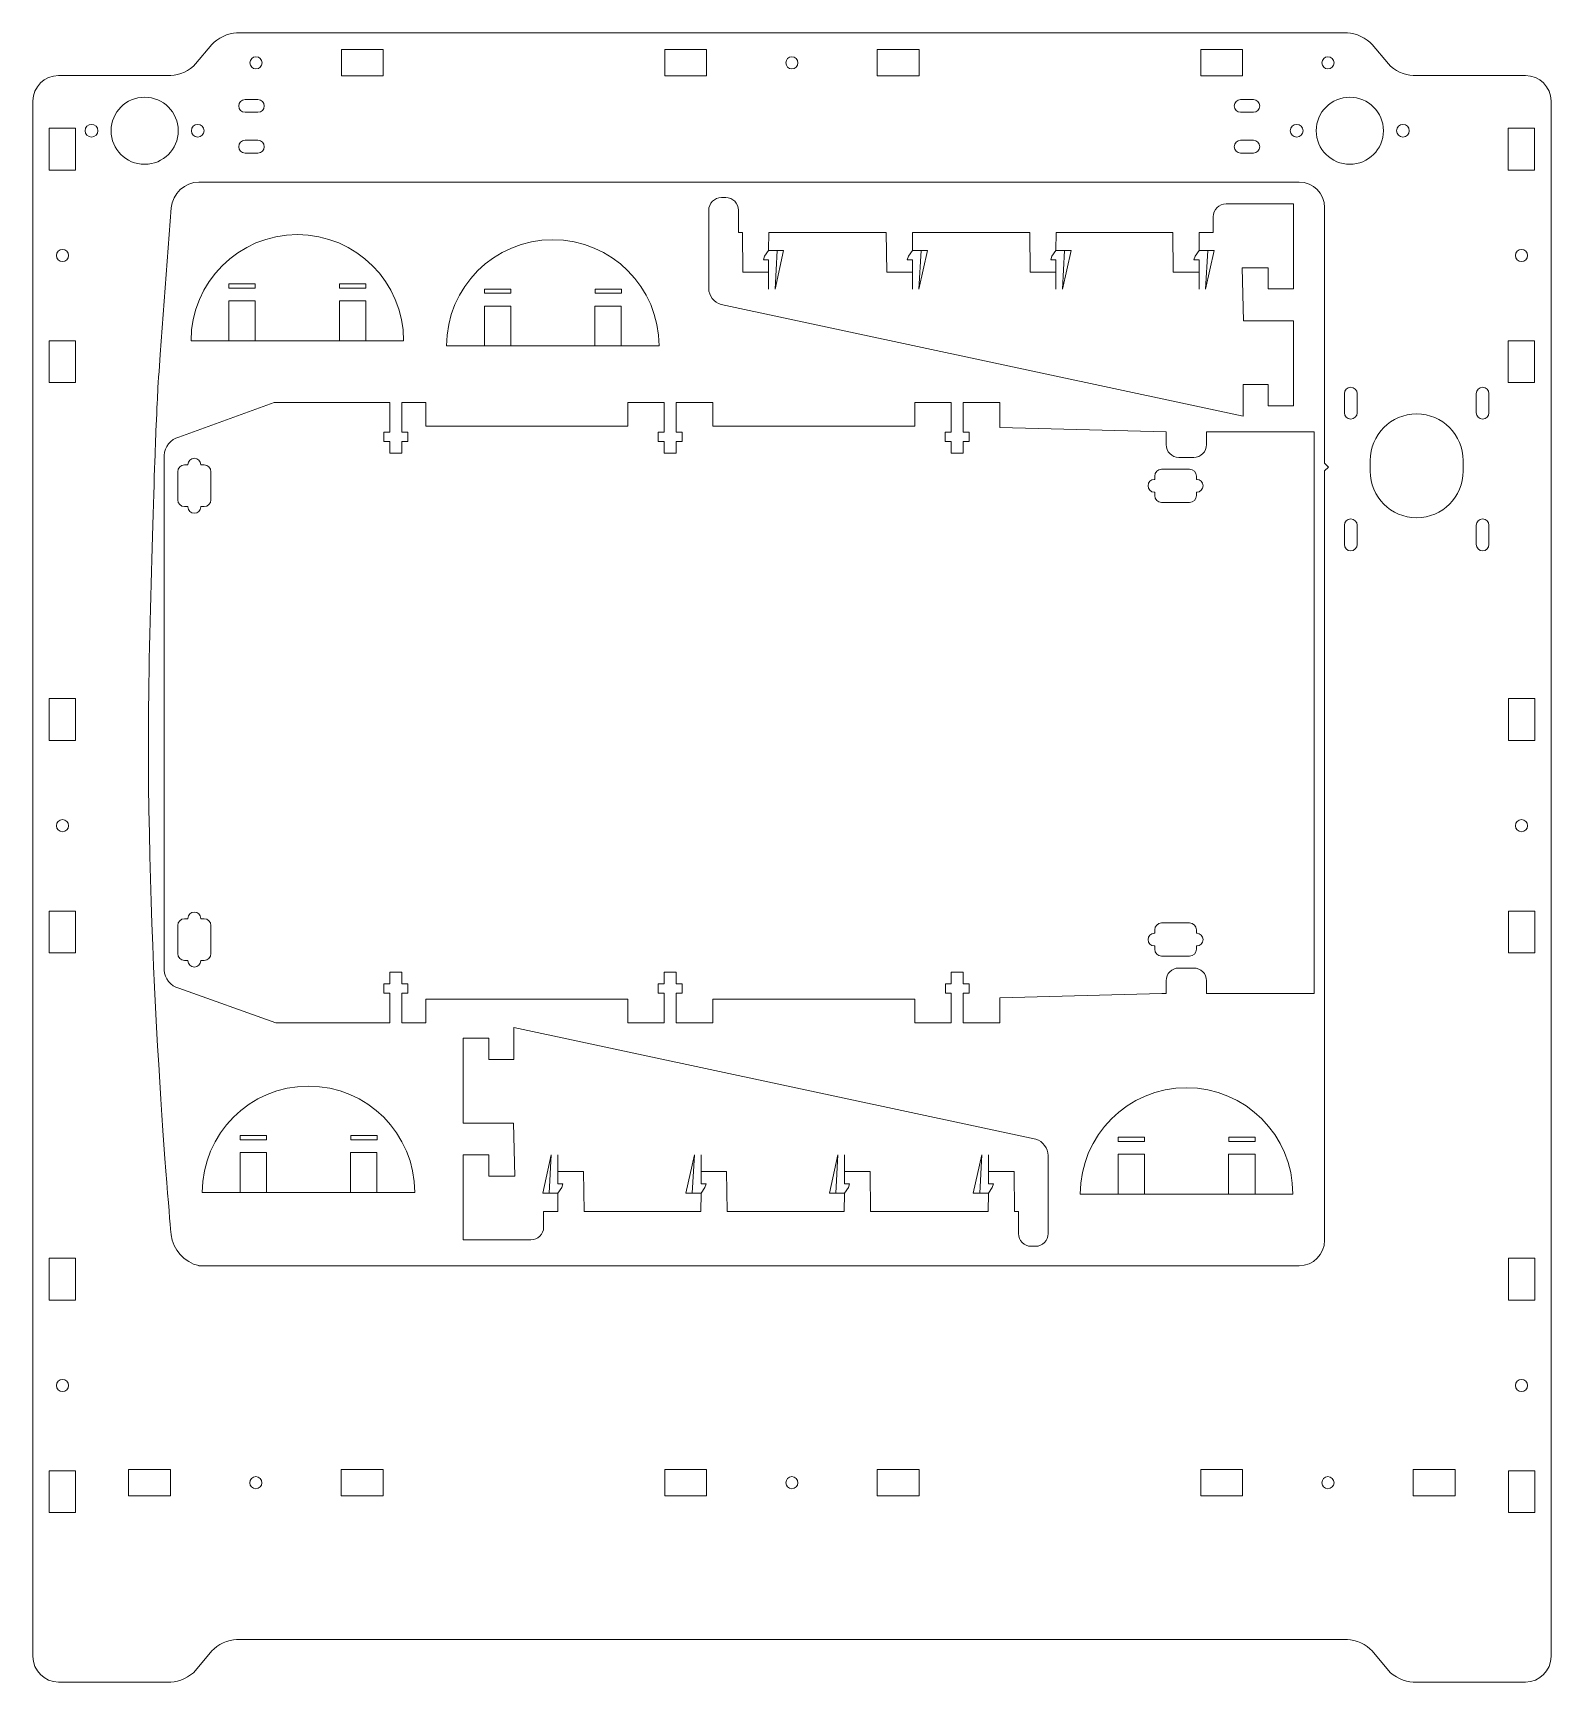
# Model space of a CAD drawing. Header units: inches. Extents: x -118 to 239, y 760 to 1148.
import ezdxf

# ---------------------------------------------------------------- set-up
doc = ezdxf.new("R2010")
doc.units = ezdxf.units.IN
doc.header["$MEASUREMENT"] = 0
doc.layers.add('Layer 16', color=7, linetype='Continuous')
doc.layers.add('Layer 19', color=7, linetype='Continuous')

# ---------------------------------------------------------------- blocks, each defined once
blk = doc.blocks.new('block 7')
at = {"layer": 'Layer 16', "lineweight": 0}
blk.add_lwpolyline([(-45.2, 1144.2), (-35.35, 1144.2), (-35.35, 1138), (-45.2, 1138), (-45.2, 1144.2)], dxfattribs=at)
blk = doc.blocks.new('block 8')
at = {"layer": 'Layer 16', "lineweight": 0}
blk.add_open_spline([(-65.28, 1142.52), (-64.49, 1142.52), (-63.85, 1141.88), (-63.85, 1141.09), (-63.85, 1140.31), (-64.49, 1139.67), (-65.28, 1139.67), (-66.06, 1139.67), (-66.7, 1140.31), (-66.7, 1141.09), (-66.7, 1141.88), (-66.06, 1142.52), (-65.28, 1142.52)], degree=3, knots=[0, 0, 0, 0, 1, 1, 1, 2, 2, 2, 3, 3, 3, 4, 4, 4, 4], dxfattribs=at)
blk = doc.blocks.new('block 6')
at = {"layer": 'Layer 16'}
for name in ['block 8', 'block 7']:
    blk.add_blockref(name, (0, 0), dxfattribs=at)
blk = doc.blocks.new('block 10')
at = {"layer": 'Layer 16', "lineweight": 0}
blk.add_lwpolyline([(166.82, 1138), (156.97, 1138), (156.97, 1144.2), (166.82, 1144.2), (166.82, 1138)], dxfattribs=at)
blk = doc.blocks.new('block 11')
at = {"layer": 'Layer 16', "lineweight": 0}
blk.add_open_spline([(186.89, 1139.67), (186.1, 1139.67), (185.47, 1140.31), (185.47, 1141.1), (185.47, 1141.88), (186.1, 1142.52), (186.89, 1142.52), (187.68, 1142.52), (188.32, 1141.88), (188.32, 1141.1), (188.32, 1140.31), (187.68, 1139.67), (186.89, 1139.67)], degree=3, knots=[0, 0, 0, 0, 1, 1, 1, 2, 2, 2, 3, 3, 3, 4, 4, 4, 4], dxfattribs=at)
blk = doc.blocks.new('block 9')
at = {"layer": 'Layer 16'}
for name in ['block 10', 'block 11']:
    blk.add_blockref(name, (0, 0), dxfattribs=at)
blk = doc.blocks.new('block 14')
at = {"layer": 'Layer 16', "lineweight": 0}
blk.add_lwpolyline([(40.72, 1138), (30.87, 1138), (30.87, 1144.2), (40.72, 1144.2), (40.72, 1138)], dxfattribs=at)
blk = doc.blocks.new('block 15')
at = {"layer": 'Layer 16', "lineweight": 0}
blk.add_lwpolyline([(90.72, 1138), (80.87, 1138), (80.87, 1144.2), (90.72, 1144.2), (90.72, 1138)], dxfattribs=at)
blk = doc.blocks.new('block 13')
at = {"layer": 'Layer 16'}
for name in ['block 14', 'block 15']:
    blk.add_blockref(name, (0, 0), dxfattribs=at)
blk = doc.blocks.new('block 16')
at = {"layer": 'Layer 16', "lineweight": 0}
blk.add_open_spline([(60.8, 1139.67), (60.01, 1139.67), (59.37, 1140.31), (59.37, 1141.1), (59.37, 1141.88), (60.01, 1142.52), (60.8, 1142.52), (61.58, 1142.52), (62.22, 1141.88), (62.22, 1141.1), (62.22, 1140.31), (61.58, 1139.67), (60.8, 1139.67)], degree=3, knots=[0, 0, 0, 0, 1, 1, 1, 2, 2, 2, 3, 3, 3, 4, 4, 4, 4], dxfattribs=at)
blk = doc.blocks.new('block 12')
at = {"layer": 'Layer 16'}
for name in ['block 13', 'block 16']:
    blk.add_blockref(name, (0, 0), dxfattribs=at)
blk = doc.blocks.new('block 19')
at = {"layer": 'Layer 16', "lineweight": 0}
blk.add_lwpolyline([(-85.38, 803.89), (-95.23, 803.89), (-95.23, 810.09), (-85.38, 810.09), (-85.38, 803.89)], dxfattribs=at)
blk = doc.blocks.new('block 20')
at = {"layer": 'Layer 16', "lineweight": 0}
blk.add_lwpolyline([(-35.38, 803.89), (-45.23, 803.89), (-45.23, 810.09), (-35.38, 810.09), (-35.38, 803.89)], dxfattribs=at)
blk = doc.blocks.new('block 18')
at = {"layer": 'Layer 16'}
for name in ['block 19', 'block 20']:
    blk.add_blockref(name, (0, 0), dxfattribs=at)
blk = doc.blocks.new('block 21')
at = {"layer": 'Layer 16', "lineweight": 0}
blk.add_open_spline([(-65.3, 805.57), (-66.09, 805.57), (-66.73, 806.21), (-66.73, 806.99), (-66.73, 807.78), (-66.09, 808.42), (-65.3, 808.42), (-64.51, 808.42), (-63.88, 807.78), (-63.88, 806.99), (-63.88, 806.21), (-64.51, 805.57), (-65.3, 805.57)], degree=3, knots=[0, 0, 0, 0, 1, 1, 1, 2, 2, 2, 3, 3, 3, 4, 4, 4, 4], dxfattribs=at)
blk = doc.blocks.new('block 17')
at = {"layer": 'Layer 16'}
for name in ['block 18', 'block 21']:
    blk.add_blockref(name, (0, 0), dxfattribs=at)
blk = doc.blocks.new('block 24')
at = {"layer": 'Layer 16', "lineweight": 0}
blk.add_lwpolyline([(166.81, 803.89), (156.96, 803.89), (156.96, 810.09), (166.81, 810.09), (166.81, 803.89)], dxfattribs=at)
blk = doc.blocks.new('block 25')
at = {"layer": 'Layer 16', "lineweight": 0}
blk.add_lwpolyline([(216.81, 803.89), (206.96, 803.89), (206.96, 810.09), (216.81, 810.09), (216.81, 803.89)], dxfattribs=at)
blk = doc.blocks.new('block 23')
at = {"layer": 'Layer 16'}
for name in ['block 24', 'block 25']:
    blk.add_blockref(name, (0, 0), dxfattribs=at)
blk = doc.blocks.new('block 26')
at = {"layer": 'Layer 16', "lineweight": 0}
blk.add_open_spline([(186.89, 805.57), (186.1, 805.57), (185.46, 806.21), (185.46, 806.99), (185.46, 807.78), (186.1, 808.42), (186.89, 808.42), (187.68, 808.42), (188.31, 807.78), (188.31, 806.99), (188.31, 806.21), (187.68, 805.57), (186.89, 805.57)], degree=3, knots=[0, 0, 0, 0, 1, 1, 1, 2, 2, 2, 3, 3, 3, 4, 4, 4, 4], dxfattribs=at)
blk = doc.blocks.new('block 22')
at = {"layer": 'Layer 16'}
for name in ['block 23', 'block 26']:
    blk.add_blockref(name, (0, 0), dxfattribs=at)
blk = doc.blocks.new('block 29')
at = {"layer": 'Layer 16', "lineweight": 0}
blk.add_lwpolyline([(40.72, 803.89), (30.87, 803.89), (30.87, 810.09), (40.72, 810.09), (40.72, 803.89)], dxfattribs=at)
blk = doc.blocks.new('block 30')
at = {"layer": 'Layer 16', "lineweight": 0}
blk.add_lwpolyline([(90.72, 803.89), (80.87, 803.89), (80.87, 810.09), (90.72, 810.09), (90.72, 803.89)], dxfattribs=at)
blk = doc.blocks.new('block 28')
at = {"layer": 'Layer 16'}
for name in ['block 29', 'block 30']:
    blk.add_blockref(name, (0, 0), dxfattribs=at)
blk = doc.blocks.new('block 31')
at = {"layer": 'Layer 16', "lineweight": 0}
blk.add_open_spline([(60.79, 805.57), (60.01, 805.57), (59.37, 806.21), (59.37, 806.99), (59.37, 807.78), (60.01, 808.42), (60.79, 808.42), (61.58, 808.42), (62.22, 807.78), (62.22, 806.99), (62.22, 806.21), (61.58, 805.57), (60.79, 805.57)], degree=3, knots=[0, 0, 0, 0, 1, 1, 1, 2, 2, 2, 3, 3, 3, 4, 4, 4, 4], dxfattribs=at)
blk = doc.blocks.new('block 27')
at = {"layer": 'Layer 16'}
for name in ['block 28', 'block 31']:
    blk.add_blockref(name, (0, 0), dxfattribs=at)
blk = doc.blocks.new('block 34')
at = {"layer": 'Layer 16', "lineweight": 0}
blk.add_lwpolyline([(-113.91, 981.66), (-113.91, 991.51), (-107.71, 991.51), (-107.71, 981.66), (-113.91, 981.66)], dxfattribs=at)
blk = doc.blocks.new('block 35')
at = {"layer": 'Layer 16', "lineweight": 0}
blk.add_lwpolyline([(-113.91, 931.66), (-113.91, 941.51), (-107.71, 941.51), (-107.71, 931.66), (-113.91, 931.66)], dxfattribs=at)
blk = doc.blocks.new('block 33')
at = {"layer": 'Layer 16'}
for name in ['block 34', 'block 35']:
    blk.add_blockref(name, (0, 0), dxfattribs=at)
blk = doc.blocks.new('block 36')
at = {"layer": 'Layer 16', "lineweight": 0}
blk.add_open_spline([(-112.23, 961.59), (-112.23, 962.38), (-111.59, 963.01), (-110.81, 963.01), (-110.02, 963.01), (-109.38, 962.38), (-109.38, 961.59), (-109.38, 960.8), (-110.02, 960.16), (-110.81, 960.16), (-111.59, 960.16), (-112.23, 960.8), (-112.23, 961.59)], degree=3, knots=[0, 0, 0, 0, 1, 1, 1, 2, 2, 2, 3, 3, 3, 4, 4, 4, 4], dxfattribs=at)
blk = doc.blocks.new('block 32')
at = {"layer": 'Layer 16'}
for name in ['block 33', 'block 36']:
    blk.add_blockref(name, (0, 0), dxfattribs=at)
blk = doc.blocks.new('block 39')
at = {"layer": 'Layer 16', "lineweight": 0}
blk.add_lwpolyline([(-113.91, 1115.84), (-113.91, 1125.69), (-107.71, 1125.69), (-107.71, 1115.84), (-113.91, 1115.84)], dxfattribs=at)
blk = doc.blocks.new('block 40')
at = {"layer": 'Layer 16', "lineweight": 0}
blk.add_lwpolyline([(-113.91, 1065.84), (-113.91, 1075.69), (-107.71, 1075.69), (-107.71, 1065.84), (-113.91, 1065.84)], dxfattribs=at)
blk = doc.blocks.new('block 38')
at = {"layer": 'Layer 16'}
for name in ['block 39', 'block 40']:
    blk.add_blockref(name, (0, 0), dxfattribs=at)
blk = doc.blocks.new('block 41')
at = {"layer": 'Layer 16', "lineweight": 0}
blk.add_open_spline([(-112.23, 1095.76), (-112.23, 1096.55), (-111.59, 1097.19), (-110.81, 1097.19), (-110.02, 1097.19), (-109.38, 1096.55), (-109.38, 1095.76), (-109.38, 1094.97), (-110.02, 1094.34), (-110.81, 1094.34), (-111.59, 1094.34), (-112.23, 1094.97), (-112.23, 1095.76)], degree=3, knots=[0, 0, 0, 0, 1, 1, 1, 2, 2, 2, 3, 3, 3, 4, 4, 4, 4], dxfattribs=at)
blk = doc.blocks.new('block 37')
at = {"layer": 'Layer 16'}
for name in ['block 38', 'block 41']:
    blk.add_blockref(name, (0, 0), dxfattribs=at)
blk = doc.blocks.new('block 44')
at = {"layer": 'Layer 16', "lineweight": 0}
blk.add_lwpolyline([(-113.91, 849.94), (-113.91, 859.79), (-107.71, 859.79), (-107.71, 849.94), (-113.91, 849.94)], dxfattribs=at)
blk = doc.blocks.new('block 45')
at = {"layer": 'Layer 16', "lineweight": 0}
blk.add_lwpolyline([(-113.91, 799.94), (-113.91, 809.79), (-107.71, 809.79), (-107.71, 799.94), (-113.91, 799.94)], dxfattribs=at)
blk = doc.blocks.new('block 43')
at = {"layer": 'Layer 16'}
for name in ['block 44', 'block 45']:
    blk.add_blockref(name, (0, 0), dxfattribs=at)
blk = doc.blocks.new('block 46')
at = {"layer": 'Layer 16', "lineweight": 0}
blk.add_open_spline([(-112.23, 829.87), (-112.23, 830.65), (-111.59, 831.29), (-110.81, 831.29), (-110.02, 831.29), (-109.38, 830.65), (-109.38, 829.87), (-109.38, 829.08), (-110.02, 828.44), (-110.81, 828.44), (-111.59, 828.44), (-112.23, 829.08), (-112.23, 829.87)], degree=3, knots=[0, 0, 0, 0, 1, 1, 1, 2, 2, 2, 3, 3, 3, 4, 4, 4, 4], dxfattribs=at)
blk = doc.blocks.new('block 42')
at = {"layer": 'Layer 16'}
for name in ['block 43', 'block 46']:
    blk.add_blockref(name, (0, 0), dxfattribs=at)
blk = doc.blocks.new('block 49')
at = {"layer": 'Layer 16', "lineweight": 0}
blk.add_lwpolyline([(229.32, 981.66), (229.32, 991.51), (235.52, 991.51), (235.52, 981.66), (229.32, 981.66)], dxfattribs=at)
blk = doc.blocks.new('block 50')
at = {"layer": 'Layer 16', "lineweight": 0}
blk.add_lwpolyline([(229.32, 931.66), (229.32, 941.51), (235.52, 941.51), (235.52, 931.66), (229.32, 931.66)], dxfattribs=at)
blk = doc.blocks.new('block 48')
at = {"layer": 'Layer 16'}
for name in ['block 49', 'block 50']:
    blk.add_blockref(name, (0, 0), dxfattribs=at)
blk = doc.blocks.new('block 51')
at = {"layer": 'Layer 16', "lineweight": 0}
blk.add_open_spline([(230.99, 961.59), (230.99, 962.38), (231.63, 963.01), (232.42, 963.01), (233.2, 963.01), (233.84, 962.38), (233.84, 961.59), (233.84, 960.8), (233.2, 960.16), (232.42, 960.16), (231.63, 960.16), (230.99, 960.8), (230.99, 961.59)], degree=3, knots=[0, 0, 0, 0, 1, 1, 1, 2, 2, 2, 3, 3, 3, 4, 4, 4, 4], dxfattribs=at)
blk = doc.blocks.new('block 47')
at = {"layer": 'Layer 16'}
for name in ['block 48', 'block 51']:
    blk.add_blockref(name, (0, 0), dxfattribs=at)
blk = doc.blocks.new('block 54')
at = {"layer": 'Layer 16', "lineweight": 0}
blk.add_lwpolyline([(229.32, 849.94), (229.32, 859.79), (235.52, 859.79), (235.52, 849.94), (229.32, 849.94)], dxfattribs=at)
blk = doc.blocks.new('block 55')
at = {"layer": 'Layer 16', "lineweight": 0}
blk.add_lwpolyline([(229.32, 799.94), (229.32, 809.79), (235.52, 809.79), (235.52, 799.94), (229.32, 799.94)], dxfattribs=at)
blk = doc.blocks.new('block 53')
at = {"layer": 'Layer 16'}
for name in ['block 54', 'block 55']:
    blk.add_blockref(name, (0, 0), dxfattribs=at)
blk = doc.blocks.new('block 56')
at = {"layer": 'Layer 16', "lineweight": 0}
blk.add_open_spline([(230.99, 829.87), (230.99, 830.65), (231.63, 831.29), (232.42, 831.29), (233.2, 831.29), (233.84, 830.65), (233.84, 829.87), (233.84, 829.08), (233.2, 828.44), (232.42, 828.44), (231.63, 828.44), (230.99, 829.08), (230.99, 829.87)], degree=3, knots=[0, 0, 0, 0, 1, 1, 1, 2, 2, 2, 3, 3, 3, 4, 4, 4, 4], dxfattribs=at)
blk = doc.blocks.new('block 52')
at = {"layer": 'Layer 16'}
for name in ['block 53', 'block 56']:
    blk.add_blockref(name, (0, 0), dxfattribs=at)
blk = doc.blocks.new('block 59')
at = {"layer": 'Layer 16', "lineweight": 0}
blk.add_lwpolyline([(229.31, 1115.84), (229.31, 1125.69), (235.51, 1125.69), (235.51, 1115.84), (229.31, 1115.84)], dxfattribs=at)
blk = doc.blocks.new('block 60')
at = {"layer": 'Layer 16', "lineweight": 0}
blk.add_lwpolyline([(229.31, 1065.84), (229.31, 1075.69), (235.51, 1075.69), (235.51, 1065.84), (229.31, 1065.84)], dxfattribs=at)
blk = doc.blocks.new('block 58')
at = {"layer": 'Layer 16'}
for name in ['block 59', 'block 60']:
    blk.add_blockref(name, (0, 0), dxfattribs=at)
blk = doc.blocks.new('block 61')
at = {"layer": 'Layer 16', "lineweight": 0}
blk.add_open_spline([(230.98, 1095.76), (230.98, 1096.55), (231.62, 1097.19), (232.41, 1097.19), (233.19, 1097.19), (233.83, 1096.55), (233.83, 1095.76), (233.83, 1094.97), (233.19, 1094.34), (232.41, 1094.34), (231.62, 1094.34), (230.98, 1094.97), (230.98, 1095.76)], degree=3, knots=[0, 0, 0, 0, 1, 1, 1, 2, 2, 2, 3, 3, 3, 4, 4, 4, 4], dxfattribs=at)
blk = doc.blocks.new('block 57')
at = {"layer": 'Layer 16'}
for name in ['block 58', 'block 61']:
    blk.add_blockref(name, (0, 0), dxfattribs=at)
blk = doc.blocks.new('block 63')
at = {"layer": 'Layer 16', "lineweight": 0}
for points in [[(193.76, 1058.76), (193.76, 1057.93), (193.09, 1057.26), (192.26, 1057.26), (191.43, 1057.26), (190.76, 1057.93), (190.76, 1058.76), (190.76, 1058.76), (190.76, 1063.27), (190.76, 1063.27), (190.76, 1064.1), (191.43, 1064.77), (192.26, 1064.77), (193.09, 1064.77), (193.76, 1064.1), (193.76, 1063.27), (193.76, 1063.27), (193.76, 1058.76), (193.76, 1058.76)], [(224.76, 1058.76), (224.76, 1057.93), (224.09, 1057.26), (223.26, 1057.26), (222.43, 1057.26), (221.76, 1057.93), (221.76, 1058.76), (221.76, 1058.76), (221.76, 1063.27), (221.76, 1063.27), (221.76, 1064.1), (222.43, 1064.77), (223.26, 1064.77), (224.09, 1064.77), (224.76, 1064.1), (224.76, 1063.27), (224.76, 1063.27), (224.76, 1058.76), (224.76, 1058.76)], [(193.76, 1027.76), (193.76, 1026.93), (193.09, 1026.26), (192.26, 1026.26), (191.43, 1026.26), (190.76, 1026.93), (190.76, 1027.76), (190.76, 1027.76), (190.76, 1032.27), (190.76, 1032.27), (190.76, 1033.1), (191.43, 1033.77), (192.26, 1033.77), (193.09, 1033.77), (193.76, 1033.1), (193.76, 1032.27), (193.76, 1032.27), (193.76, 1027.76), (193.76, 1027.76)], [(224.76, 1027.76), (224.76, 1026.93), (224.09, 1026.26), (223.26, 1026.26), (222.43, 1026.26), (221.76, 1026.93), (221.76, 1027.76), (221.76, 1027.76), (221.76, 1032.27), (221.76, 1032.27), (221.76, 1033.1), (222.43, 1033.77), (223.26, 1033.77), (224.09, 1033.77), (224.76, 1033.1), (224.76, 1032.27), (224.76, 1032.27), (224.76, 1027.76), (224.76, 1027.76)]]:
    blk.add_open_spline(points, degree=3, knots=[0, 0, 0, 0, 1, 1, 1, 2, 2, 2, 3, 3, 3, 4, 4, 4, 5, 5, 5, 6, 6, 6, 6], dxfattribs=at)
blk = doc.blocks.new('block 62')
at = {"layer": 'Layer 16', "lineweight": 0}
blk.add_open_spline([(218.71, 1045.01), (218.71, 1038.96), (213.81, 1034.06), (207.76, 1034.06), (201.71, 1034.06), (196.81, 1038.96), (196.81, 1045.01), (196.81, 1045.01), (196.81, 1047.51), (196.81, 1047.51), (196.81, 1053.56), (201.71, 1058.46), (207.76, 1058.46), (213.81, 1058.46), (218.71, 1053.56), (218.71, 1047.51), (218.71, 1047.51), (218.71, 1045.01), (218.71, 1045.01)], degree=3, knots=[0, 0, 0, 0, 1, 1, 1, 2, 2, 2, 3, 3, 3, 4, 4, 4, 5, 5, 5, 6, 6, 6, 6], dxfattribs=at)
at = {"layer": 'Layer 16'}
blk.add_blockref('block 63', (0, 0), dxfattribs=at)

msp = doc.modelspace()

# ---------------------------------------------------------------- linework, layer by layer
at = {"layer": 'Layer 16', "lineweight": 0}
for points in [[(89.09, 1091.8), (83.09, 1091.8), (82.99, 1101.19), (55.36, 1101.19), (55.28, 1096.9)], [(122.85, 1091.8), (116.85, 1091.8), (116.75, 1101.19), (89.19, 1101.19), (89.12, 1096.9)], [(156.5, 1091.8), (150.5, 1091.8), (150.4, 1101.19), (122.95, 1101.19), (122.88, 1096.9)], [(55.28, 1087.86), (55.28, 1094.7), (54.08, 1094.7), (54.37, 1095.58), (55.28, 1096.9), (57.34, 1096.9), (56.84, 1087.86), (58.85, 1096.9)], [(57.34, 1096.9), (58.85, 1096.9)], [(89.12, 1087.86), (89.12, 1094.7), (87.92, 1094.7), (88.21, 1095.58), (89.12, 1096.9), (91.18, 1096.9), (90.68, 1087.86), (92.69, 1096.9)], [(91.18, 1096.9), (92.69, 1096.9)], [(122.89, 1087.86), (122.89, 1094.7), (121.69, 1094.7), (121.97, 1095.58), (122.88, 1096.9), (124.94, 1096.9), (124.44, 1087.86), (126.46, 1096.9)], [(124.94, 1096.9), (126.46, 1096.9)], [(156.57, 1087.86), (156.57, 1094.7), (155.37, 1094.7), (155.65, 1095.58), (156.57, 1096.9), (158.62, 1096.9), (158.12, 1087.86), (160.14, 1096.9)], [(158.62, 1096.9), (160.14, 1096.9)], [(-65.44, 1089.07), (-71.65, 1089.07), (-71.65, 1088.07), (-65.44, 1088.07), (-65.44, 1089.07)], [(-39.41, 1089.07), (-45.62, 1089.07), (-45.62, 1088.07), (-39.41, 1088.07), (-39.41, 1089.07)], [(-5.36, 1087.86), (-11.56, 1087.86), (-11.56, 1086.86), (-5.36, 1086.86), (-5.36, 1087.86)], [(20.67, 1087.86), (14.47, 1087.86), (14.47, 1086.86), (20.67, 1086.86), (20.67, 1087.86)], [(-71.65, 1075.68), (-71.65, 1085.07), (-65.44, 1085.07), (-65.44, 1075.68)], [(-45.65, 1075.68), (-45.65, 1085.07), (-39.45, 1085.07), (-39.45, 1075.68)], [(-11.56, 1074.47), (-11.56, 1083.86), (-5.36, 1083.86), (-5.36, 1074.47)], [(14.44, 1074.47), (14.44, 1083.86), (20.64, 1083.86), (20.64, 1074.47)], [(186.11, 1046.86), (186.99, 1045.97), (186.11, 1045.09)], [(-62.82, 888.69), (-69.02, 888.69), (-69.02, 887.69), (-62.82, 887.69), (-62.82, 888.69)], [(-36.79, 888.69), (-42.99, 888.69), (-42.99, 887.69), (-36.79, 887.69), (-36.79, 888.69)], [(143.73, 888.31), (137.53, 888.31), (137.53, 887.31), (143.73, 887.31), (143.73, 888.31)], [(169.76, 888.31), (163.56, 888.31), (163.56, 887.31), (169.76, 887.31), (169.76, 888.31)], [(-69.02, 875.3), (-69.02, 884.69), (-62.82, 884.69), (-62.82, 875.3)], [(-43.02, 875.3), (-43.02, 884.69), (-36.82, 884.69), (-36.82, 875.3)], [(5.73, 884.14), (5.73, 877.3), (6.93, 877.3), (6.65, 876.42), (5.73, 875.11), (3.67, 875.11), (4.17, 884.14), (2.16, 875.11)], [(39.41, 884.14), (39.41, 877.3), (40.61, 877.3), (40.33, 876.42), (39.41, 875.11), (37.35, 875.11), (37.85, 884.14), (35.84, 875.11)], [(73.17, 884.14), (73.17, 877.3), (74.37, 877.3), (74.09, 876.42), (73.17, 875.11), (71.11, 875.11), (71.61, 884.14), (69.6, 875.11)], [(107.01, 884.14), (107.01, 877.3), (108.21, 877.3), (107.93, 876.42), (107.01, 875.11), (104.96, 875.11), (105.46, 884.14), (103.44, 875.11)], [(137.53, 874.92), (137.53, 884.31), (143.73, 884.31), (143.73, 874.92)], [(163.53, 874.92), (163.53, 884.31), (169.73, 884.31), (169.73, 874.92)], [(5.8, 880.2), (11.8, 880.2), (11.9, 870.82), (39.34, 870.82), (39.41, 875.11)], [(39.44, 880.2), (45.44, 880.2), (45.54, 870.82), (73.1, 870.82), (73.17, 875.11)], [(73.2, 880.2), (79.2, 880.2), (79.3, 870.82), (106.94, 870.82), (107.01, 875.11)], [(3.67, 875.11), (2.16, 875.11)], [(37.35, 875.11), (35.84, 875.11)], [(71.11, 875.11), (69.6, 875.11)], [(104.96, 875.11), (103.44, 875.11)]]:
    msp.add_lwpolyline(points, dxfattribs=at)
for points, knots in [([(206.9, 1138.11), (204.96, 1138.11), (202.36, 1139.33), (201.11, 1140.82), (201.11, 1140.82), (197.26, 1145.41), (197.26, 1145.41), (196.01, 1146.9), (193.4, 1148.11), (191.46, 1148.11), (191.46, 1148.11), (-69.84, 1148.11), (-69.84, 1148.11), (-71.78, 1148.11), (-74.39, 1146.9), (-75.63, 1145.41), (-75.63, 1145.41), (-79.49, 1140.82), (-79.49, 1140.82), (-80.73, 1139.33), (-83.34, 1138.11), (-85.28, 1138.11), (-85.28, 1138.11), (-111.73, 1138.11), (-111.73, 1138.11), (-115.03, 1138.11), (-117.74, 1135.41), (-117.74, 1132.11), (-117.74, 1132.11), (-117.74, 766.09), (-117.74, 766.09), (-117.74, 762.79), (-115.03, 760.09), (-111.73, 760.09), (-111.73, 760.09), (-85.28, 760.09), (-85.28, 760.09), (-83.34, 760.09), (-80.73, 761.31), (-79.49, 762.79), (-79.49, 762.79), (-75.63, 767.39), (-75.63, 767.39), (-74.39, 768.87), (-71.78, 770.09), (-69.84, 770.09), (-69.84, 770.09), (191.46, 770.09), (191.46, 770.09), (193.4, 770.09), (196.01, 768.87), (197.26, 767.39), (197.26, 767.39), (201.11, 762.79), (201.11, 762.79), (202.35, 761.31), (204.96, 760.09), (206.9, 760.09), (206.9, 760.09), (233.36, 760.09), (233.36, 760.09), (236.66, 760.09), (239.36, 762.79), (239.36, 766.09), (239.36, 766.09), (239.36, 1132.11), (239.36, 1132.11), (239.36, 1135.41), (236.66, 1138.11), (233.36, 1138.11), (233.36, 1138.11), (206.9, 1138.11), (206.9, 1138.11)], [0, 0, 0, 0, 1, 1, 1, 2, 2, 2, 3, 3, 3, 4, 4, 4, 5, 5, 5, 6, 6, 6, 7, 7, 7, 8, 8, 8, 9, 9, 9, 10, 10, 10, 11, 11, 11, 12, 12, 12, 13, 13, 13, 14, 14, 14, 15, 15, 15, 16, 16, 16, 17, 17, 17, 18, 18, 18, 19, 19, 19, 20, 20, 20, 21, 21, 21, 22, 22, 22, 23, 23, 23, 24, 24, 24, 24]), ([(-91.47, 1117.21), (-87.11, 1117.21), (-83.57, 1120.75), (-83.57, 1125.11), (-83.57, 1129.47), (-87.11, 1133.01), (-91.47, 1133.01), (-95.84, 1133.01), (-99.37, 1129.47), (-99.37, 1125.11), (-99.37, 1120.75), (-95.84, 1117.21), (-91.47, 1117.21)], [0, 0, 0, 0, 1, 1, 1, 2, 2, 2, 3, 3, 3, 4, 4, 4, 4]), ([(-64.83, 1129.46), (-64, 1129.46), (-63.33, 1130.13), (-63.33, 1130.96), (-63.33, 1131.79), (-64, 1132.46), (-64.83, 1132.46), (-64.83, 1132.46), (-67.83, 1132.46), (-67.83, 1132.46), (-68.66, 1132.46), (-69.33, 1131.79), (-69.33, 1130.96), (-69.33, 1130.13), (-68.66, 1129.46), (-67.83, 1129.46), (-67.83, 1129.46), (-64.83, 1129.46), (-64.83, 1129.46)], [0, 0, 0, 0, 1, 1, 1, 2, 2, 2, 3, 3, 3, 4, 4, 4, 5, 5, 5, 6, 6, 6, 6]), ([(169.35, 1129.46), (170.18, 1129.46), (170.85, 1130.13), (170.85, 1130.96), (170.85, 1131.79), (170.18, 1132.46), (169.35, 1132.46), (169.35, 1132.46), (166.35, 1132.46), (166.35, 1132.46), (165.52, 1132.46), (164.85, 1131.79), (164.85, 1130.96), (164.85, 1130.13), (165.52, 1129.46), (166.35, 1129.46), (166.35, 1129.46), (169.35, 1129.46), (169.35, 1129.46)], [0, 0, 0, 0, 1, 1, 1, 2, 2, 2, 3, 3, 3, 4, 4, 4, 5, 5, 5, 6, 6, 6, 6]), ([(192.03, 1117.21), (196.39, 1117.21), (199.93, 1120.75), (199.93, 1125.11), (199.93, 1129.47), (196.39, 1133.01), (192.03, 1133.01), (187.66, 1133.01), (184.13, 1129.47), (184.13, 1125.11), (184.13, 1120.75), (187.66, 1117.21), (192.03, 1117.21)], [0, 0, 0, 0, 1, 1, 1, 2, 2, 2, 3, 3, 3, 4, 4, 4, 4]), ([(-103.97, 1123.61), (-103.15, 1123.61), (-102.47, 1124.28), (-102.47, 1125.11), (-102.47, 1125.94), (-103.15, 1126.61), (-103.97, 1126.61), (-104.8, 1126.61), (-105.47, 1125.94), (-105.47, 1125.11), (-105.47, 1124.28), (-104.8, 1123.61), (-103.97, 1123.61)], [0, 0, 0, 0, 1, 1, 1, 2, 2, 2, 3, 3, 3, 4, 4, 4, 4]), ([(-78.97, 1123.61), (-78.14, 1123.61), (-77.47, 1124.28), (-77.47, 1125.11), (-77.47, 1125.94), (-78.14, 1126.61), (-78.97, 1126.61), (-79.8, 1126.61), (-80.47, 1125.94), (-80.47, 1125.11), (-80.47, 1124.28), (-79.8, 1123.61), (-78.97, 1123.61)], [0, 0, 0, 0, 1, 1, 1, 2, 2, 2, 3, 3, 3, 4, 4, 4, 4]), ([(179.53, 1123.61), (180.35, 1123.61), (181.03, 1124.28), (181.03, 1125.11), (181.03, 1125.94), (180.35, 1126.61), (179.53, 1126.61), (178.7, 1126.61), (178.03, 1125.94), (178.03, 1125.11), (178.03, 1124.28), (178.7, 1123.61), (179.53, 1123.61)], [0, 0, 0, 0, 1, 1, 1, 2, 2, 2, 3, 3, 3, 4, 4, 4, 4]), ([(204.53, 1123.61), (205.36, 1123.61), (206.03, 1124.28), (206.03, 1125.11), (206.03, 1125.94), (205.36, 1126.61), (204.53, 1126.61), (203.7, 1126.61), (203.03, 1125.94), (203.03, 1125.11), (203.03, 1124.28), (203.7, 1123.61), (204.53, 1123.61)], [0, 0, 0, 0, 1, 1, 1, 2, 2, 2, 3, 3, 3, 4, 4, 4, 4]), ([(-64.83, 1119.86), (-64, 1119.86), (-63.33, 1120.53), (-63.33, 1121.36), (-63.33, 1122.19), (-64, 1122.86), (-64.83, 1122.86), (-64.83, 1122.86), (-67.83, 1122.86), (-67.83, 1122.86), (-68.66, 1122.86), (-69.33, 1122.19), (-69.33, 1121.36), (-69.33, 1120.53), (-68.66, 1119.86), (-67.83, 1119.86), (-67.83, 1119.86), (-64.83, 1119.86), (-64.83, 1119.86)], [0, 0, 0, 0, 1, 1, 1, 2, 2, 2, 3, 3, 3, 4, 4, 4, 5, 5, 5, 6, 6, 6, 6]), ([(169.35, 1119.86), (170.18, 1119.86), (170.85, 1120.53), (170.85, 1121.36), (170.85, 1122.19), (170.18, 1122.86), (169.35, 1122.86), (169.35, 1122.86), (166.35, 1122.86), (166.35, 1122.86), (165.52, 1122.86), (164.85, 1122.19), (164.85, 1121.36), (164.85, 1120.53), (165.52, 1119.86), (166.35, 1119.86), (166.35, 1119.86), (169.35, 1119.86), (169.35, 1119.86)], [0, 0, 0, 0, 1, 1, 1, 2, 2, 2, 3, 3, 3, 4, 4, 4, 5, 5, 5, 6, 6, 6, 6]), ([(186.11, 1045.09), (186.11, 1045.09), (186.11, 864.04), (186.11, 864.04), (186.11, 860.72), (183.42, 858.04), (180.11, 858.04), (180.11, 858.04), (-78.69, 858.04), (-78.69, 858.04), (-78.69, 858.04), (-78.76, 858.1), (-78.76, 858.1), (-82.01, 858.7), (-84.92, 861.93), (-85.24, 865.28), (-85.24, 865.28), (-90.59, 922.27), (-90.59, 982.03), (-90.59, 1007.08), (-88.86, 1053.18), (-88.86, 1053.18), (-88.73, 1056.54), (-88.54, 1060.88), (-88.44, 1062.82), (-88.34, 1064.76), (-88.05, 1069.09), (-87.8, 1072.44), (-87.8, 1072.44), (-85.23, 1106.94), (-85.23, 1106.94), (-84.93, 1110.3), (-81.99, 1113.04), (-78.69, 1113.04), (-78.69, 1113.04), (180.11, 1113.04), (180.11, 1113.04), (183.42, 1113.04), (186.11, 1110.35), (186.11, 1107.04), (186.11, 1107.04), (186.11, 1046.86), (186.11, 1046.86)], [0, 0, 0, 0, 1, 1, 1, 2, 2, 2, 3, 3, 3, 4, 4, 4, 5, 5, 5, 6, 6, 6, 7, 7, 7, 8, 8, 8, 9, 9, 9, 10, 10, 10, 11, 11, 11, 12, 12, 12, 13, 13, 13, 14, 14, 14, 14]), ([(55.26, 1091.8), (55.26, 1091.8), (49.26, 1091.8), (49.26, 1091.8), (49.26, 1091.8), (49.16, 1101.19), (49.16, 1101.19), (49.16, 1101.19), (48.22, 1101.19), (48.22, 1101.19), (48.22, 1101.19), (48.22, 1106.39), (48.22, 1106.39), (48.22, 1108.04), (46.87, 1109.39), (45.22, 1109.39), (45.22, 1109.39), (44.22, 1109.39), (44.22, 1109.39), (42.57, 1109.39), (41.22, 1108.04), (41.22, 1106.39), (41.22, 1106.39), (41.22, 1105.69), (41.22, 1105.69), (41.22, 1104.04), (41.22, 1099.84), (41.22, 1098.19), (41.22, 1098.19), (41.22, 1097.48), (41.22, 1097.48), (41.22, 1095.83), (41.22, 1093.13), (41.22, 1091.48), (41.22, 1091.48), (41.22, 1087.99), (41.22, 1087.99), (41.22, 1086.34), (42.52, 1084.64), (44.11, 1084.2), (44.11, 1084.2), (166.92, 1057.91), (166.92, 1057.91), (166.92, 1057.91), (166.92, 1065.4), (166.92, 1065.4), (166.92, 1065.4), (172.82, 1065.4), (172.82, 1065.4), (172.82, 1065.4), (172.82, 1060.4), (172.82, 1060.4), (172.82, 1060.4), (178.82, 1060.4), (178.82, 1060.4), (178.82, 1060.4), (178.82, 1080.4), (178.82, 1080.4), (178.82, 1080.4), (172.82, 1080.4), (172.82, 1080.4), (172.82, 1080.4), (167.02, 1080.4), (167.02, 1080.4), (167.02, 1080.4), (166.72, 1092.89), (166.72, 1092.89), (166.72, 1092.89), (172.82, 1092.89), (172.82, 1092.89), (172.82, 1092.89), (172.82, 1087.89), (172.82, 1087.89), (172.82, 1087.89), (178.82, 1087.89), (178.82, 1087.89), (178.82, 1087.89), (178.82, 1107.89), (178.82, 1107.89), (178.82, 1107.89), (172.82, 1107.89), (172.82, 1107.89), (172.82, 1107.89), (166.92, 1107.89), (166.92, 1107.89), (166.92, 1107.89), (166.82, 1107.89), (166.82, 1107.89), (166.82, 1107.89), (162.92, 1107.89), (162.92, 1107.89), (161.27, 1107.89), (159.92, 1106.54), (159.92, 1104.89), (159.92, 1104.89), (159.92, 1101.19), (159.92, 1101.19), (159.92, 1101.19), (156.6, 1101.19), (156.6, 1101.19), (156.6, 1101.19), (156.57, 1096.9), (156.57, 1096.9)], [0, 0, 0, 0, 1, 1, 1, 2, 2, 2, 3, 3, 3, 4, 4, 4, 5, 5, 5, 6, 6, 6, 7, 7, 7, 8, 8, 8, 9, 9, 9, 10, 10, 10, 11, 11, 11, 12, 12, 12, 13, 13, 13, 14, 14, 14, 15, 15, 15, 16, 16, 16, 17, 17, 17, 18, 18, 18, 19, 19, 19, 20, 20, 20, 21, 21, 21, 22, 22, 22, 23, 23, 23, 24, 24, 24, 25, 25, 25, 26, 26, 26, 27, 27, 27, 28, 28, 28, 29, 29, 29, 30, 30, 30, 31, 31, 31, 32, 32, 32, 33, 33, 33, 34, 34, 34, 34]), ([(-30.55, 1075.68), (-30.55, 1089.48), (-41.74, 1100.68), (-55.55, 1100.68), (-69.35, 1100.68), (-80.55, 1089.48), (-80.55, 1075.68)], [0, 0, 0, 0, 1, 1, 1, 2, 2, 2, 2]), ([(29.54, 1074.47), (29.54, 1088.27), (18.35, 1099.47), (4.54, 1099.47), (-9.26, 1099.47), (-20.46, 1088.27), (-20.46, 1074.47)], [0, 0, 0, 0, 1, 1, 1, 2, 2, 2, 2]), ([(183.66, 1054.26), (183.66, 1054.26), (158.32, 1054.26), (158.32, 1054.26), (158.32, 1054.26), (158.32, 1051.26), (158.32, 1051.26), (158.32, 1049.6), (156.98, 1048.26), (155.32, 1048.26), (155.32, 1048.26), (151.82, 1048.26), (151.82, 1048.26), (150.17, 1048.26), (148.82, 1049.6), (148.82, 1051.26), (148.82, 1051.26), (148.82, 1054.26), (148.82, 1054.26), (148.82, 1054.26), (109.67, 1055.26), (109.67, 1055.26), (109.67, 1055.26), (109.67, 1061.16), (109.67, 1061.16), (109.67, 1061.16), (101.05, 1061.16), (101.05, 1061.16), (101.05, 1061.16), (101.05, 1054.2), (101.05, 1054.2), (101.05, 1054.2), (102.45, 1054.2), (102.45, 1054.2), (102.45, 1054.2), (102.45, 1052), (102.45, 1052), (102.45, 1052), (101.05, 1052), (101.05, 1052), (101.05, 1052), (101.05, 1049.25), (101.05, 1049.25), (101.05, 1049.25), (98.25, 1049.25), (98.25, 1049.25), (98.25, 1049.25), (98.25, 1052), (98.25, 1052), (98.25, 1052), (96.85, 1052), (96.85, 1052), (96.85, 1052), (96.85, 1054.2), (96.85, 1054.2), (96.85, 1054.2), (98.25, 1054.2), (98.25, 1054.2), (98.25, 1054.2), (98.25, 1061.16), (98.25, 1061.16), (98.25, 1061.16), (89.67, 1061.16), (89.67, 1061.16), (89.67, 1061.16), (89.67, 1055.56), (89.67, 1055.56), (89.67, 1055.56), (42.16, 1055.56), (42.16, 1055.56), (42.16, 1055.56), (42.16, 1061.16), (42.16, 1061.16), (42.16, 1061.16), (33.56, 1061.16), (33.56, 1061.16), (33.56, 1061.16), (33.56, 1054.2), (33.56, 1054.2), (33.56, 1054.2), (34.96, 1054.2), (34.96, 1054.2), (34.96, 1054.2), (34.96, 1052), (34.96, 1052), (34.96, 1052), (33.56, 1052), (33.56, 1052), (33.56, 1052), (33.56, 1049.25), (33.56, 1049.25), (33.56, 1049.25), (30.76, 1049.25), (30.76, 1049.25), (30.76, 1049.25), (30.76, 1052), (30.76, 1052), (30.76, 1052), (29.36, 1052), (29.36, 1052), (29.36, 1052), (29.36, 1054.2), (29.36, 1054.2), (29.36, 1054.2), (30.76, 1054.2), (30.76, 1054.2), (30.76, 1054.2), (30.76, 1061.16), (30.76, 1061.16), (30.76, 1061.16), (22.16, 1061.16), (22.16, 1061.16), (22.16, 1061.16), (22.16, 1055.56), (22.16, 1055.56), (22.16, 1055.56), (-25.35, 1055.56), (-25.35, 1055.56), (-25.35, 1055.56), (-25.35, 1061.16), (-25.35, 1061.16), (-25.35, 1061.16), (-30.97, 1061.16), (-30.97, 1061.16), (-30.97, 1061.16), (-30.97, 1054.2), (-30.97, 1054.2), (-30.97, 1054.2), (-29.57, 1054.2), (-29.57, 1054.2), (-29.57, 1054.2), (-29.57, 1052), (-29.57, 1052), (-29.57, 1052), (-30.97, 1052), (-30.97, 1052), (-30.97, 1052), (-30.97, 1049.25), (-30.97, 1049.25), (-30.97, 1049.25), (-33.77, 1049.25), (-33.77, 1049.25), (-33.77, 1049.25), (-33.77, 1052), (-33.77, 1052), (-33.77, 1052), (-35.17, 1052), (-35.17, 1052), (-35.17, 1052), (-35.17, 1054.2), (-35.17, 1054.2), (-35.17, 1054.2), (-33.77, 1054.2), (-33.77, 1054.2), (-33.77, 1054.2), (-33.77, 1061.16), (-33.77, 1061.16), (-33.77, 1061.16), (-61.03, 1061.16), (-61.03, 1061.16), (-61.03, 1061.16), (-83.41, 1053.03), (-83.41, 1053.03), (-85.3, 1052.61), (-86.85, 1050.67), (-86.85, 1048.73), (-86.85, 1048.73), (-86.85, 927.62), (-86.85, 927.62), (-86.85, 925.67), (-85.3, 923.74), (-83.41, 923.33), (-83.41, 923.33), (-60.63, 915.19), (-60.63, 915.19), (-60.63, 915.19), (-33.77, 915.19), (-33.77, 915.19), (-33.77, 915.19), (-33.77, 922.15), (-33.77, 922.15), (-33.77, 922.15), (-35.17, 922.15), (-35.17, 922.15), (-35.17, 922.15), (-35.17, 924.35), (-35.17, 924.35), (-35.17, 924.35), (-33.77, 924.35), (-33.77, 924.35), (-33.77, 924.35), (-33.77, 927.09), (-33.77, 927.09), (-33.77, 927.09), (-30.97, 927.09), (-30.97, 927.09), (-30.97, 927.09), (-30.97, 924.35), (-30.97, 924.35), (-30.97, 924.35), (-29.57, 924.35), (-29.57, 924.35), (-29.57, 924.35), (-29.57, 922.15), (-29.57, 922.15), (-29.57, 922.15), (-30.97, 922.15), (-30.97, 922.15), (-30.97, 922.15), (-30.97, 915.19), (-30.97, 915.19), (-30.97, 915.19), (-25.35, 915.19), (-25.35, 915.19), (-25.35, 915.19), (-25.35, 920.79), (-25.35, 920.79), (-25.35, 920.79), (22.16, 920.79), (22.16, 920.79), (22.16, 920.79), (22.16, 915.19), (22.16, 915.19), (22.16, 915.19), (30.76, 915.19), (30.76, 915.19), (30.76, 915.19), (30.76, 922.15), (30.76, 922.15), (30.76, 922.15), (29.36, 922.15), (29.36, 922.15), (29.36, 922.15), (29.36, 924.35), (29.36, 924.35), (29.36, 924.35), (30.76, 924.35), (30.76, 924.35), (30.76, 924.35), (30.76, 927.09), (30.76, 927.09), (30.76, 927.09), (33.56, 927.09), (33.56, 927.09), (33.56, 927.09), (33.56, 924.35), (33.56, 924.35), (33.56, 924.35), (34.96, 924.35), (34.96, 924.35), (34.96, 924.35), (34.96, 922.15), (34.96, 922.15), (34.96, 922.15), (33.56, 922.15), (33.56, 922.15), (33.56, 922.15), (33.56, 915.19), (33.56, 915.19), (33.56, 915.19), (42.16, 915.19), (42.16, 915.19), (42.16, 915.19), (42.16, 920.79), (42.16, 920.79), (42.16, 920.79), (89.67, 920.79), (89.67, 920.79), (89.67, 920.79), (89.67, 915.19), (89.67, 915.19), (89.67, 915.19), (98.29, 915.19), (98.29, 915.19), (98.29, 915.19), (98.29, 922.15), (98.29, 922.15), (98.29, 922.15), (96.89, 922.15), (96.89, 922.15), (96.89, 922.15), (96.89, 924.35), (96.89, 924.35), (96.89, 924.35), (98.29, 924.35), (98.29, 924.35), (98.29, 924.35), (98.29, 927.09), (98.29, 927.09), (98.29, 927.09), (101.09, 927.09), (101.09, 927.09), (101.09, 927.09), (101.09, 924.35), (101.09, 924.35), (101.09, 924.35), (102.49, 924.35), (102.49, 924.35), (102.49, 924.35), (102.49, 922.15), (102.49, 922.15), (102.49, 922.15), (101.09, 922.15), (101.09, 922.15), (101.09, 922.15), (101.09, 915.19), (101.09, 915.19), (101.09, 915.19), (109.67, 915.19), (109.67, 915.19), (109.67, 915.19), (109.67, 921.09), (109.67, 921.09), (109.67, 921.09), (147.82, 922.09), (147.82, 922.09), (147.82, 922.09), (148.82, 922.09), (148.82, 922.09), (148.82, 922.09), (148.82, 925.09), (148.82, 925.09), (148.82, 926.75), (150.16, 928.09), (151.82, 928.09), (151.82, 928.09), (155.32, 928.09), (155.32, 928.09), (156.98, 928.09), (158.32, 926.75), (158.32, 925.09), (158.32, 925.09), (158.32, 922.09), (158.32, 922.09), (158.32, 922.09), (183.66, 922.09), (183.66, 922.09)], [0, 0, 0, 0, 1, 1, 1, 2, 2, 2, 3, 3, 3, 4, 4, 4, 5, 5, 5, 6, 6, 6, 7, 7, 7, 8, 8, 8, 9, 9, 9, 10, 10, 10, 11, 11, 11, 12, 12, 12, 13, 13, 13, 14, 14, 14, 15, 15, 15, 16, 16, 16, 17, 17, 17, 18, 18, 18, 19, 19, 19, 20, 20, 20, 21, 21, 21, 22, 22, 22, 23, 23, 23, 24, 24, 24, 25, 25, 25, 26, 26, 26, 27, 27, 27, 28, 28, 28, 29, 29, 29, 30, 30, 30, 31, 31, 31, 32, 32, 32, 33, 33, 33, 34, 34, 34, 35, 35, 35, 36, 36, 36, 37, 37, 37, 38, 38, 38, 39, 39, 39, 40, 40, 40, 41, 41, 41, 42, 42, 42, 43, 43, 43, 44, 44, 44, 45, 45, 45, 46, 46, 46, 47, 47, 47, 48, 48, 48, 49, 49, 49, 50, 50, 50, 51, 51, 51, 52, 52, 52, 53, 53, 53, 54, 54, 54, 55, 55, 55, 56, 56, 56, 57, 57, 57, 58, 58, 58, 59, 59, 59, 60, 60, 60, 61, 61, 61, 62, 62, 62, 63, 63, 63, 64, 64, 64, 65, 65, 65, 66, 66, 66, 67, 67, 67, 68, 68, 68, 69, 69, 69, 70, 70, 70, 71, 71, 71, 72, 72, 72, 73, 73, 73, 74, 74, 74, 75, 75, 75, 76, 76, 76, 77, 77, 77, 78, 78, 78, 79, 79, 79, 80, 80, 80, 81, 81, 81, 82, 82, 82, 83, 83, 83, 84, 84, 84, 85, 85, 85, 86, 86, 86, 87, 87, 87, 88, 88, 88, 89, 89, 89, 90, 90, 90, 91, 91, 91, 92, 92, 92, 93, 93, 93, 94, 94, 94, 95, 95, 95, 96, 96, 96, 97, 97, 97, 98, 98, 98, 99, 99, 99, 100, 100, 100, 101, 101, 101, 102, 102, 102, 103, 103, 103, 104, 104, 104, 105, 105, 105, 106, 106, 106, 107, 107, 107, 108, 108, 108, 109, 109, 109, 110, 110, 110, 111, 111, 111, 112, 112, 112, 112]), ([(-81.33, 1036.66), (-81.33, 1036.66), (-82.07, 1036.66), (-82.07, 1036.66), (-82.96, 1036.66), (-83.68, 1037.39), (-83.68, 1038.28), (-83.68, 1038.28), (-83.68, 1044.84), (-83.68, 1044.84), (-83.68, 1045.74), (-82.96, 1046.46), (-82.07, 1046.46), (-82.07, 1046.46), (-81.33, 1046.46), (-81.33, 1046.46), (-81.33, 1046.46), (-81.33, 1046.46), (-81.33, 1046.46), (-81.33, 1046.46), (-81.28, 1046.54), (-81.28, 1046.54), (-81.28, 1047.37), (-80.61, 1048.04), (-79.78, 1048.04), (-78.95, 1048.04), (-78.28, 1047.37), (-78.28, 1046.54), (-78.28, 1046.54), (-78.24, 1046.46), (-78.24, 1046.46), (-78.24, 1046.46), (-77.5, 1046.46), (-77.5, 1046.46), (-76.61, 1046.46), (-75.88, 1045.74), (-75.88, 1044.84), (-75.88, 1044.84), (-75.88, 1038.28), (-75.88, 1038.28), (-75.88, 1037.39), (-76.61, 1036.66), (-77.5, 1036.66), (-77.5, 1036.66), (-78.24, 1036.66), (-78.24, 1036.66), (-78.24, 1036.66), (-78.28, 1036.59), (-78.28, 1036.59), (-78.28, 1035.76), (-78.95, 1035.09), (-79.78, 1035.09), (-80.61, 1035.09), (-81.28, 1035.76), (-81.28, 1036.59), (-81.28, 1036.59), (-81.33, 1036.66), (-81.33, 1036.66)], [0, 0, 0, 0, 1, 1, 1, 2, 2, 2, 3, 3, 3, 4, 4, 4, 5, 5, 5, 6, 6, 6, 7, 7, 7, 8, 8, 8, 9, 9, 9, 10, 10, 10, 11, 11, 11, 12, 12, 12, 13, 13, 13, 14, 14, 14, 15, 15, 15, 16, 16, 16, 17, 17, 17, 18, 18, 18, 19, 19, 19, 19]), ([(146.14, 1043.11), (146.14, 1043.11), (146.14, 1043.85), (146.14, 1043.85), (146.14, 1044.74), (146.86, 1045.46), (147.76, 1045.46), (147.76, 1045.46), (154.32, 1045.46), (154.32, 1045.46), (155.21, 1045.46), (155.94, 1044.74), (155.94, 1043.85), (155.94, 1043.85), (155.94, 1043.11), (155.94, 1043.11), (155.94, 1043.11), (155.94, 1043.11), (155.94, 1043.11), (155.94, 1043.11), (156.02, 1043.06), (156.02, 1043.06), (156.85, 1043.06), (157.52, 1042.39), (157.52, 1041.56), (157.52, 1040.74), (156.85, 1040.06), (156.02, 1040.06), (156.02, 1040.06), (155.94, 1040.02), (155.94, 1040.02), (155.94, 1040.02), (155.94, 1039.28), (155.94, 1039.28), (155.94, 1038.39), (155.21, 1037.66), (154.32, 1037.66), (154.32, 1037.66), (147.76, 1037.66), (147.76, 1037.66), (146.86, 1037.66), (146.14, 1038.39), (146.14, 1039.28), (146.14, 1039.28), (146.14, 1040.02), (146.14, 1040.02), (146.14, 1040.02), (146.06, 1040.06), (146.06, 1040.06), (145.24, 1040.06), (144.56, 1040.74), (144.56, 1041.56), (144.56, 1042.39), (145.24, 1043.06), (146.06, 1043.06), (146.06, 1043.06), (146.14, 1043.11), (146.14, 1043.11)], [0, 0, 0, 0, 1, 1, 1, 2, 2, 2, 3, 3, 3, 4, 4, 4, 5, 5, 5, 6, 6, 6, 7, 7, 7, 8, 8, 8, 9, 9, 9, 10, 10, 10, 11, 11, 11, 12, 12, 12, 13, 13, 13, 14, 14, 14, 15, 15, 15, 16, 16, 16, 17, 17, 17, 18, 18, 18, 19, 19, 19, 19]), ([(-81.33, 929.89), (-81.33, 929.89), (-82.07, 929.89), (-82.07, 929.89), (-82.96, 929.89), (-83.68, 930.61), (-83.68, 931.5), (-83.68, 931.5), (-83.68, 938.07), (-83.68, 938.07), (-83.68, 938.96), (-82.96, 939.69), (-82.07, 939.69), (-82.07, 939.69), (-81.33, 939.69), (-81.33, 939.69), (-81.33, 939.69), (-81.33, 939.69), (-81.33, 939.69), (-81.33, 939.69), (-81.28, 939.77), (-81.28, 939.77), (-81.28, 940.6), (-80.61, 941.27), (-79.78, 941.27), (-78.95, 941.27), (-78.28, 940.6), (-78.28, 939.77), (-78.28, 939.77), (-78.24, 939.69), (-78.24, 939.69), (-78.24, 939.69), (-77.5, 939.69), (-77.5, 939.69), (-76.61, 939.69), (-75.88, 938.96), (-75.88, 938.07), (-75.88, 938.07), (-75.88, 931.5), (-75.88, 931.5), (-75.88, 930.61), (-76.61, 929.89), (-77.5, 929.89), (-77.5, 929.89), (-78.24, 929.89), (-78.24, 929.89), (-78.24, 929.89), (-78.28, 929.81), (-78.28, 929.81), (-78.28, 928.98), (-78.95, 928.31), (-79.78, 928.31), (-80.61, 928.31), (-81.28, 928.98), (-81.28, 929.81), (-81.28, 929.81), (-81.33, 929.89), (-81.33, 929.89)], [0, 0, 0, 0, 1, 1, 1, 2, 2, 2, 3, 3, 3, 4, 4, 4, 5, 5, 5, 6, 6, 6, 7, 7, 7, 8, 8, 8, 9, 9, 9, 10, 10, 10, 11, 11, 11, 12, 12, 12, 13, 13, 13, 14, 14, 14, 15, 15, 15, 16, 16, 16, 17, 17, 17, 18, 18, 18, 19, 19, 19, 19]), ([(155.95, 933.24), (155.95, 933.24), (155.95, 932.51), (155.95, 932.51), (155.95, 931.61), (155.22, 930.89), (154.33, 930.89), (154.33, 930.89), (147.76, 930.89), (147.76, 930.89), (146.87, 930.89), (146.15, 931.61), (146.15, 932.51), (146.15, 932.51), (146.15, 933.24), (146.15, 933.24), (146.15, 933.24), (146.15, 933.24), (146.15, 933.24), (146.15, 933.24), (146.06, 933.29), (146.06, 933.29), (145.24, 933.29), (144.56, 933.96), (144.56, 934.79), (144.56, 935.62), (145.24, 936.29), (146.06, 936.29), (146.06, 936.29), (146.15, 936.34), (146.15, 936.34), (146.15, 936.34), (146.15, 937.07), (146.15, 937.07), (146.15, 937.96), (146.87, 938.69), (147.76, 938.69), (147.76, 938.69), (154.33, 938.69), (154.33, 938.69), (155.22, 938.69), (155.95, 937.96), (155.95, 937.07), (155.95, 937.07), (155.95, 936.34), (155.95, 936.34), (155.95, 936.34), (156.02, 936.29), (156.02, 936.29), (156.85, 936.29), (157.52, 935.62), (157.52, 934.79), (157.52, 933.96), (156.85, 933.29), (156.02, 933.29), (156.02, 933.29), (155.95, 933.24), (155.95, 933.24)], [0, 0, 0, 0, 1, 1, 1, 2, 2, 2, 3, 3, 3, 4, 4, 4, 5, 5, 5, 6, 6, 6, 7, 7, 7, 8, 8, 8, 9, 9, 9, 10, 10, 10, 11, 11, 11, 12, 12, 12, 13, 13, 13, 14, 14, 14, 15, 15, 15, 16, 16, 16, 17, 17, 17, 18, 18, 18, 19, 19, 19, 19]), ([(-4.62, 914.09), (-4.62, 914.09), (-4.62, 906.6), (-4.62, 906.6), (-4.62, 906.6), (-10.52, 906.6), (-10.52, 906.6), (-10.52, 906.6), (-10.52, 911.6), (-10.52, 911.6), (-10.52, 911.6), (-16.52, 911.6), (-16.52, 911.6), (-16.52, 911.6), (-16.52, 891.6), (-16.52, 891.6), (-16.52, 891.6), (-10.52, 891.6), (-10.52, 891.6), (-10.52, 891.6), (-4.72, 891.6), (-4.72, 891.6), (-4.72, 891.6), (-4.42, 879.11), (-4.42, 879.11), (-4.42, 879.11), (-10.52, 879.11), (-10.52, 879.11), (-10.52, 879.11), (-10.52, 884.11), (-10.52, 884.11), (-10.52, 884.11), (-16.52, 884.11), (-16.52, 884.11), (-16.52, 884.11), (-16.52, 864.12), (-16.52, 864.12), (-16.52, 864.12), (-10.52, 864.12), (-10.52, 864.12), (-10.52, 864.12), (-4.62, 864.12), (-4.62, 864.12), (-4.62, 864.12), (-4.52, 864.12), (-4.52, 864.12), (-4.52, 864.12), (-0.62, 864.12), (-0.62, 864.12), (1.03, 864.12), (2.38, 865.47), (2.38, 867.12), (2.38, 867.12), (2.38, 870.82), (2.38, 870.82), (2.38, 870.82), (5.7, 870.82), (5.7, 870.82), (5.7, 870.82), (5.73, 875.11), (5.73, 875.11)], [0, 0, 0, 0, 1, 1, 1, 2, 2, 2, 3, 3, 3, 4, 4, 4, 5, 5, 5, 6, 6, 6, 7, 7, 7, 8, 8, 8, 9, 9, 9, 10, 10, 10, 11, 11, 11, 12, 12, 12, 13, 13, 13, 14, 14, 14, 15, 15, 15, 16, 16, 16, 17, 17, 17, 18, 18, 18, 19, 19, 19, 20, 20, 20, 20]), ([(-27.92, 875.3), (-27.92, 889.11), (-39.11, 900.3), (-52.92, 900.3), (-66.73, 900.3), (-77.92, 889.11), (-77.92, 875.3)], [0, 0, 0, 0, 1, 1, 1, 2, 2, 2, 2]), ([(178.63, 874.92), (178.63, 888.73), (167.44, 899.92), (153.63, 899.92), (139.83, 899.92), (128.63, 888.73), (128.63, 874.92)], [0, 0, 0, 0, 1, 1, 1, 2, 2, 2, 2]), ([(107.04, 880.2), (107.04, 880.2), (113.04, 880.2), (113.04, 880.2), (113.04, 880.2), (113.14, 870.82), (113.14, 870.82), (113.14, 870.82), (114.08, 870.82), (114.08, 870.82), (114.08, 870.82), (114.08, 865.62), (114.08, 865.62), (114.08, 863.97), (115.43, 862.62), (117.08, 862.62), (117.08, 862.62), (118.08, 862.62), (118.08, 862.62), (119.73, 862.62), (121.08, 863.97), (121.08, 865.62), (121.08, 865.62), (121.08, 866.32), (121.08, 866.32), (121.08, 867.97), (121.08, 872.17), (121.08, 873.82), (121.08, 873.82), (121.08, 874.52), (121.08, 874.52), (121.08, 876.17), (121.08, 878.87), (121.08, 880.52), (121.08, 880.52), (121.08, 884.01), (121.08, 884.01), (121.08, 885.66), (119.78, 887.36), (118.18, 887.8)], [0, 0, 0, 0, 1, 1, 1, 2, 2, 2, 3, 3, 3, 4, 4, 4, 5, 5, 5, 6, 6, 6, 7, 7, 7, 8, 8, 8, 9, 9, 9, 10, 10, 10, 11, 11, 11, 12, 12, 12, 13, 13, 13, 13])]:
    msp.add_open_spline(points, degree=3, knots=knots, dxfattribs=at)
at = {"layer": 'Layer 19', "lineweight": 0}
for points in [[(-80.55, 1075.68), (-30.55, 1075.68)], [(-20.46, 1074.47), (29.54, 1074.47)], [(183.66, 1054.26), (183.66, 922.09)], [(118.18, 887.8), (-4.62, 914.09)], [(-77.92, 875.3), (-27.92, 875.3)], [(128.63, 874.92), (178.63, 874.92)]]:
    msp.add_lwpolyline(points, dxfattribs=at)

# ---------------------------------------------------------------- block references
at = {"layer": 'Layer 16'}
for name in ['block 6', 'block 12', 'block 9', 'block 37', 'block 57', 'block 62', 'block 32', 'block 47', 'block 42', 'block 52', 'block 17', 'block 27', 'block 22']:
    msp.add_blockref(name, (0, 0), dxfattribs=at)

doc.saveas('drawing.dxf')
